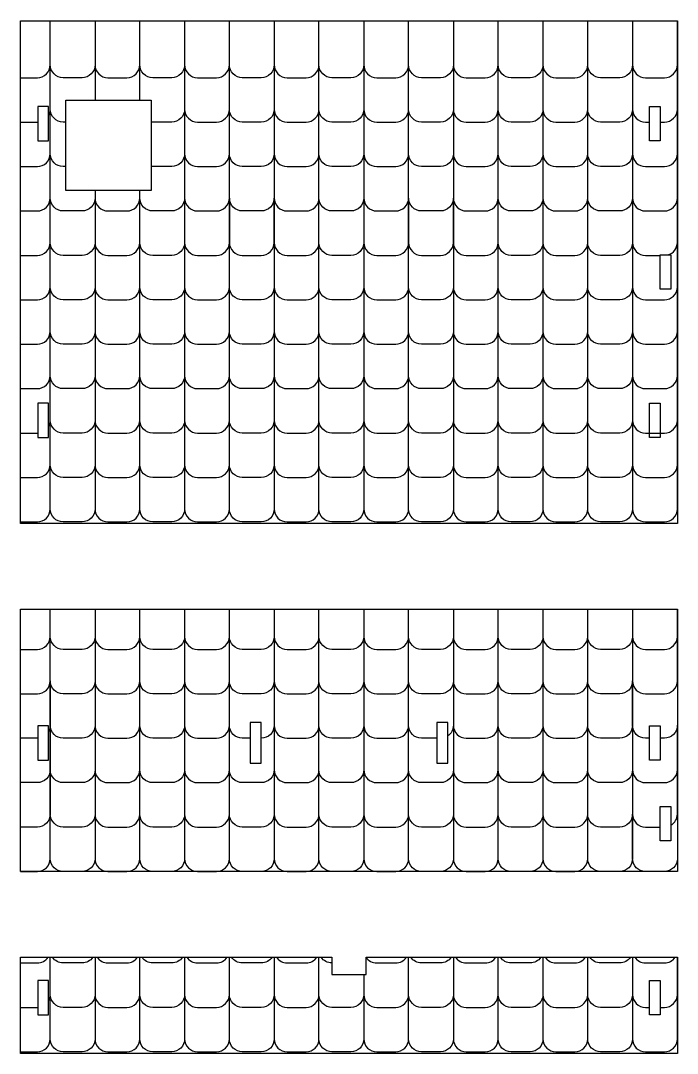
# Model space of a CAD drawing. Extents: x -353 to 808, y 1569 to 2547.
# Drawn here: x 624.1 to 807.7, y 2257.2 to 2545.9 of the extents above; entities that cross this region are included whole.
import ezdxf

# ---------------------------------------------------------------- set-up
doc = ezdxf.new("R2010")
doc.units = 0
doc.header["$MEASUREMENT"] = 0
doc.layers.add('LAYER1', color=18, linetype='CONTINUOUS')

msp = doc.modelspace()

# ---------------------------------------------------------------- linework, layer by layer
at = {"layer": 'LAYER1'}
for points in [[(624.08, 2530), (628.75, 2530, 0.414214), (632.35, 2533.6), (632.35, 2545.94)], [(644.87, 2545.94), (644.87, 2533.6, -0.414214), (641.27, 2530), (635.95, 2530, -0.414214), (632.35, 2533.6), (632.35, 2545.94)], [(644.87, 2545.94), (644.87, 2533.6, 0.414214), (648.47, 2530), (653.8, 2530, 0.414214), (657.4, 2533.6), (657.4, 2545.94)], [(669.92, 2545.94), (669.92, 2533.6, -0.414214), (666.32, 2530), (661, 2530, -0.414214), (657.4, 2533.6), (657.4, 2545.94)], [(669.92, 2545.94), (669.92, 2533.6, 0.414214), (673.52, 2530), (678.84, 2530, 0.414214), (682.44, 2533.6), (682.44, 2545.94)], [(694.97, 2545.94), (694.97, 2533.6, -0.414214), (691.37, 2530), (686.04, 2530, -0.414214), (682.44, 2533.6), (682.44, 2545.94)], [(694.97, 2545.94), (694.97, 2533.6, 0.414214), (698.57, 2530), (703.89, 2530, 0.414214), (707.49, 2533.6), (707.49, 2545.94)], [(720.02, 2545.94), (720.02, 2533.6, -0.414214), (716.42, 2530), (711.09, 2530, -0.414214), (707.49, 2533.6), (707.49, 2545.94)], [(720.02, 2545.94), (720.02, 2533.6, 0.414214), (723.62, 2530), (728.94, 2530, 0.414214), (732.54, 2533.6), (732.54, 2545.94)], [(745.06, 2545.94), (745.06, 2533.6, -0.414214), (741.46, 2530), (736.14, 2530, -0.414214), (732.54, 2533.6), (732.54, 2545.94)], [(745.06, 2545.94), (745.06, 2533.6, 0.414214), (748.66, 2530), (753.99, 2530, 0.414214), (757.59, 2533.6), (757.59, 2545.94)], [(770.11, 2545.94), (770.11, 2533.6, -0.414214), (766.51, 2530), (761.19, 2530, -0.414214), (757.59, 2533.6), (757.59, 2545.94)], [(770.11, 2545.94), (770.11, 2533.6, 0.414214), (773.71, 2530), (779.03, 2530, 0.414214), (782.63, 2533.6), (782.63, 2545.94)], [(795.16, 2545.94), (795.16, 2533.6, -0.414214), (791.56, 2530), (786.23, 2530, -0.414214), (782.63, 2533.6), (782.63, 2545.94)], [(795.16, 2545.94), (795.16, 2533.6, 0.414214), (798.76, 2530), (804.08, 2530, 0.414214), (807.68, 2533.6), (807.68, 2545.94)], [(631.88, 2519.41, 0.129526), (632.35, 2521.18), (632.35, 2533.6)], [(636.68, 2517.58), (635.95, 2517.58, -0.414214), (632.35, 2521.18), (632.35, 2533.6)], [(669.92, 2533.6), (669.92, 2521.18, -0.414214), (666.32, 2517.58), (661, 2517.58, -0.027222), (660.61, 2517.6)], [(669.92, 2533.6), (669.92, 2521.18, 0.414214), (673.52, 2517.58), (678.84, 2517.58, 0.414214), (682.44, 2521.18), (682.44, 2533.6)], [(694.97, 2533.6), (694.97, 2521.18, -0.414214), (691.37, 2517.58), (686.04, 2517.58, -0.414214), (682.44, 2521.18), (682.44, 2533.6)], [(694.97, 2533.6), (694.97, 2521.18, 0.414214), (698.57, 2517.58), (703.89, 2517.58, 0.414214), (707.49, 2521.18), (707.49, 2533.6)], [(720.02, 2533.6), (720.02, 2521.18, -0.414214), (716.42, 2517.58), (711.09, 2517.58, -0.414214), (707.49, 2521.18), (707.49, 2533.6)], [(720.02, 2533.6), (720.02, 2521.18, 0.414214), (723.62, 2517.58), (728.94, 2517.58, 0.414214), (732.54, 2521.18), (732.54, 2533.6)], [(745.06, 2533.6), (745.06, 2521.18, -0.414214), (741.46, 2517.58), (736.14, 2517.58, -0.414214), (732.54, 2521.18), (732.54, 2533.6)], [(745.06, 2533.6), (745.06, 2521.18, 0.414214), (748.66, 2517.58), (753.99, 2517.58, 0.414214), (757.59, 2521.18), (757.59, 2533.6)], [(770.11, 2533.6), (770.11, 2521.18, -0.414214), (766.51, 2517.58), (761.19, 2517.58, -0.414214), (757.59, 2521.18), (757.59, 2533.6)], [(770.11, 2533.6), (770.11, 2521.18, 0.414214), (773.71, 2517.58), (779.03, 2517.58, 0.414214), (782.63, 2521.18), (782.63, 2533.6)], [(795.16, 2533.6), (795.16, 2521.18, -0.414214), (791.56, 2517.58), (786.23, 2517.58, -0.414214), (782.63, 2521.18), (782.63, 2533.6)], [(795.16, 2533.6), (795.16, 2521.18, 0.414214), (798.76, 2517.58), (799.88, 2517.58)], [(802.88, 2517.58), (804.08, 2517.58, 0.414214), (807.68, 2521.18), (807.68, 2533.6)], [(624.08, 2505.16), (628.75, 2505.16, 0.414214), (632.35, 2508.76), (632.35, 2521.18)], [(636.68, 2505.16), (635.95, 2505.16, -0.414214), (632.35, 2508.76), (632.35, 2521.18)], [(669.92, 2521.18), (669.92, 2508.76, -0.414214), (666.32, 2505.16), (661, 2505.16, -0.027222), (660.61, 2505.18)], [(669.92, 2521.18), (669.92, 2508.76, 0.414214), (673.52, 2505.16), (678.84, 2505.16, 0.414214), (682.44, 2508.76), (682.44, 2521.18)], [(694.97, 2521.18), (694.97, 2508.76, -0.414214), (691.37, 2505.16), (686.04, 2505.16, -0.414214), (682.44, 2508.76), (682.44, 2521.18)], [(694.97, 2521.18), (694.97, 2508.76, 0.414214), (698.57, 2505.16), (703.89, 2505.16, 0.414214), (707.49, 2508.76), (707.49, 2521.18)], [(720.02, 2521.18), (720.02, 2508.76, -0.414214), (716.42, 2505.16), (711.09, 2505.16, -0.414214), (707.49, 2508.76), (707.49, 2521.18)], [(720.02, 2521.18), (720.02, 2508.76, 0.414214), (723.62, 2505.16), (728.94, 2505.16, 0.414214), (732.54, 2508.76), (732.54, 2521.18)], [(745.06, 2521.18), (745.06, 2508.76, -0.414214), (741.46, 2505.16), (736.14, 2505.16, -0.414214), (732.54, 2508.76), (732.54, 2521.18)], [(745.06, 2521.18), (745.06, 2508.76, 0.414214), (748.66, 2505.16), (753.99, 2505.16, 0.414214), (757.59, 2508.76), (757.59, 2521.18)], [(770.11, 2521.18), (770.11, 2508.76, -0.414214), (766.51, 2505.16), (761.19, 2505.16, -0.414214), (757.59, 2508.76), (757.59, 2521.18)], [(770.11, 2521.18), (770.11, 2508.76, 0.414214), (773.71, 2505.16), (779.03, 2505.16, 0.414214), (782.63, 2508.76), (782.63, 2521.18)], [(795.16, 2521.18), (795.16, 2508.76, -0.414214), (791.56, 2505.16), (786.23, 2505.16, -0.414214), (782.63, 2508.76), (782.63, 2521.18)], [(795.16, 2521.18), (795.16, 2508.76, 0.414214), (798.76, 2505.16), (804.08, 2505.16, 0.414214), (807.68, 2508.76), (807.68, 2521.18)], [(624.08, 2517.58), (628.75, 2517.58, 0.009213), (628.88, 2517.59)], [(624.08, 2492.74), (628.75, 2492.74, 0.414214), (632.35, 2496.34), (632.35, 2508.76)], [(644.87, 2498.44), (644.87, 2496.34, -0.414214), (641.27, 2492.74), (635.95, 2492.74, -0.414214), (632.35, 2496.34), (632.35, 2508.76)], [(669.92, 2508.76), (669.92, 2496.34, -0.414214), (666.32, 2492.74), (661, 2492.74, -0.414214), (657.4, 2496.34), (657.4, 2498.44)], [(669.92, 2508.76), (669.92, 2496.34, 0.414214), (673.52, 2492.74), (678.84, 2492.74, 0.414214), (682.44, 2496.34), (682.44, 2508.76)], [(694.97, 2508.76), (694.97, 2496.34, -0.414214), (691.37, 2492.74), (686.04, 2492.74, -0.414214), (682.44, 2496.34), (682.44, 2508.76)], [(694.97, 2508.76), (694.97, 2496.34, 0.414214), (698.57, 2492.74), (703.89, 2492.74, 0.414214), (707.49, 2496.34), (707.49, 2508.76)], [(720.02, 2508.76), (720.02, 2496.34, -0.414214), (716.42, 2492.74), (711.09, 2492.74, -0.414214), (707.49, 2496.34), (707.49, 2508.76)], [(720.02, 2508.76), (720.02, 2496.34, 0.414214), (723.62, 2492.74), (728.94, 2492.74, 0.414214), (732.54, 2496.34), (732.54, 2508.76)], [(745.06, 2508.76), (745.06, 2496.34, -0.414214), (741.46, 2492.74), (736.14, 2492.74, -0.414214), (732.54, 2496.34), (732.54, 2508.76)], [(745.06, 2508.76), (745.06, 2496.34, 0.414214), (748.66, 2492.74), (753.99, 2492.74, 0.414214), (757.59, 2496.34), (757.59, 2508.76)], [(770.11, 2508.76), (770.11, 2496.34, -0.414214), (766.51, 2492.74), (761.19, 2492.74, -0.414214), (757.59, 2496.34), (757.59, 2508.76)], [(770.11, 2508.76), (770.11, 2496.34, 0.414214), (773.71, 2492.74), (779.03, 2492.74, 0.414214), (782.63, 2496.34), (782.63, 2508.76)], [(795.16, 2508.76), (795.16, 2496.34, -0.414214), (791.56, 2492.74), (786.23, 2492.74, -0.414214), (782.63, 2496.34), (782.63, 2508.76)], [(795.16, 2508.76), (795.16, 2496.34, 0.414214), (798.76, 2492.74), (804.08, 2492.74, 0.414214), (807.68, 2496.34), (807.68, 2508.76)], [(644.87, 2498.44), (644.87, 2496.34, 0.414214), (648.47, 2492.74), (653.8, 2492.74, 0.414214), (657.4, 2496.34), (657.4, 2498.44)], [(624.08, 2480.32), (628.75, 2480.32, 0.414214), (632.35, 2483.92), (632.35, 2496.34)], [(644.87, 2496.34), (644.87, 2483.92, -0.414214), (641.27, 2480.32), (635.95, 2480.32, -0.414214), (632.35, 2483.92), (632.35, 2496.34)], [(644.87, 2496.34), (644.87, 2483.92, 0.414214), (648.47, 2480.32), (653.8, 2480.32, 0.414214), (657.4, 2483.92), (657.4, 2496.34)], [(669.92, 2496.34), (669.92, 2483.92, -0.414214), (666.32, 2480.32), (661, 2480.32, -0.414214), (657.4, 2483.92), (657.4, 2496.34)], [(669.92, 2496.34), (669.92, 2483.92, 0.414214), (673.52, 2480.32), (678.84, 2480.32, 0.414214), (682.44, 2483.92), (682.44, 2496.34)], [(682.44, 2496.34), (682.44, 2483.92, 0.414214), (686.04, 2480.32), (691.37, 2480.32, 0.414214), (694.97, 2483.92), (694.97, 2496.34)], [(694.97, 2496.34), (694.97, 2483.92, 0.414214), (698.57, 2480.32), (703.89, 2480.32, 0.414214), (707.49, 2483.92), (707.49, 2496.34)], [(720.02, 2496.34), (720.02, 2483.92, -0.414214), (716.42, 2480.32), (711.09, 2480.32, -0.414214), (707.49, 2483.92), (707.49, 2496.34)], [(720.02, 2496.34), (720.02, 2483.92, 0.414214), (723.62, 2480.32), (728.94, 2480.32, 0.414214), (732.54, 2483.92), (732.54, 2496.34)], [(732.54, 2496.34), (732.54, 2483.92, 0.414214), (736.14, 2480.32), (741.46, 2480.32, 0.414214), (745.06, 2483.92), (745.06, 2496.34)], [(745.06, 2496.34), (745.06, 2483.92, 0.414214), (748.66, 2480.32), (753.99, 2480.32, 0.414214), (757.59, 2483.92), (757.59, 2496.34)], [(770.11, 2496.34), (770.11, 2483.92, -0.414214), (766.51, 2480.32), (761.19, 2480.32, -0.414214), (757.59, 2483.92), (757.59, 2496.34)], [(770.11, 2496.34), (770.11, 2483.92, 0.414214), (773.71, 2480.32), (779.03, 2480.32, 0.414214), (782.63, 2483.92), (782.63, 2496.34)], [(795.16, 2496.34), (795.16, 2483.92, -0.414214), (791.56, 2480.32), (786.23, 2480.32, -0.414214), (782.63, 2483.92), (782.63, 2496.34)], [(795.16, 2496.34), (795.16, 2483.92, 0.414214), (798.76, 2480.32), (802.88, 2480.32)], [(805.06, 2480.46, 0.335351), (807.68, 2483.92), (807.68, 2496.34)], [(624.08, 2467.9), (628.75, 2467.9, 0.414214), (632.35, 2471.5), (632.35, 2483.92)], [(644.87, 2483.92), (644.87, 2471.5, -0.414214), (641.27, 2467.9), (635.95, 2467.9, -0.414214), (632.35, 2471.5), (632.35, 2483.92)], [(644.87, 2483.92), (644.87, 2471.5, 0.414214), (648.47, 2467.9), (653.8, 2467.9, 0.414214), (657.4, 2471.5), (657.4, 2483.92)], [(669.92, 2483.92), (669.92, 2471.5, -0.414214), (666.32, 2467.9), (661, 2467.9, -0.414214), (657.4, 2471.5), (657.4, 2483.92)], [(669.92, 2483.92), (669.92, 2471.5, 0.414214), (673.52, 2467.9), (678.84, 2467.9, 0.414214), (682.44, 2471.5), (682.44, 2483.92)], [(694.97, 2483.92), (694.97, 2471.5, -0.414214), (691.37, 2467.9), (686.04, 2467.9, -0.414214), (682.44, 2471.5), (682.44, 2483.92)], [(694.97, 2483.92), (694.97, 2471.5, 0.414214), (698.57, 2467.9), (703.89, 2467.9, 0.414214), (707.49, 2471.5), (707.49, 2483.92)], [(720.02, 2483.92), (720.02, 2471.5, -0.414214), (716.42, 2467.9), (711.09, 2467.9, -0.414214), (707.49, 2471.5), (707.49, 2483.92)], [(720.02, 2483.92), (720.02, 2471.5, 0.414214), (723.62, 2467.9), (728.94, 2467.9, 0.414214), (732.54, 2471.5), (732.54, 2483.92)], [(745.06, 2483.92), (745.06, 2471.5, -0.414214), (741.46, 2467.9), (736.14, 2467.9, -0.414214), (732.54, 2471.5), (732.54, 2483.92)], [(745.06, 2483.92), (745.06, 2471.5, 0.414214), (748.66, 2467.9), (753.99, 2467.9, 0.414214), (757.59, 2471.5), (757.59, 2483.92)], [(770.11, 2483.92), (770.11, 2471.5, -0.414214), (766.51, 2467.9), (761.19, 2467.9, -0.414214), (757.59, 2471.5), (757.59, 2483.92)], [(770.11, 2483.92), (770.11, 2471.5, 0.414214), (773.71, 2467.9), (779.03, 2467.9, 0.414214), (782.63, 2471.5), (782.63, 2483.92)], [(795.16, 2483.92), (795.16, 2471.5, -0.414214), (791.56, 2467.9), (786.23, 2467.9, -0.414214), (782.63, 2471.5), (782.63, 2483.92)], [(795.16, 2483.92), (795.16, 2471.5, 0.414214), (798.76, 2467.9), (804.08, 2467.9, 0.414214), (807.68, 2471.5), (807.68, 2483.92)], [(624.08, 2455.48), (628.75, 2455.48, 0.414214), (632.35, 2459.08), (632.35, 2471.5)], [(644.87, 2471.5), (644.87, 2459.08, -0.414214), (641.27, 2455.48), (635.95, 2455.48, -0.414214), (632.35, 2459.08), (632.35, 2471.5)], [(644.87, 2471.5), (644.87, 2459.08, 0.414214), (648.47, 2455.48), (653.8, 2455.48, 0.414214), (657.4, 2459.08), (657.4, 2471.5)], [(669.92, 2471.5), (669.92, 2459.08, -0.414214), (666.32, 2455.48), (661, 2455.48, -0.414214), (657.4, 2459.08), (657.4, 2471.5)], [(669.92, 2471.5), (669.92, 2459.08, 0.414214), (673.52, 2455.48), (678.84, 2455.48, 0.414214), (682.44, 2459.08), (682.44, 2471.5)], [(694.97, 2471.5), (694.97, 2459.08, -0.414214), (691.37, 2455.48), (686.04, 2455.48, -0.414214), (682.44, 2459.08), (682.44, 2471.5)], [(694.97, 2471.5), (694.97, 2459.08, 0.414214), (698.57, 2455.48), (703.89, 2455.48, 0.414214), (707.49, 2459.08), (707.49, 2471.5)], [(720.02, 2471.5), (720.02, 2459.08, -0.414214), (716.42, 2455.48), (711.09, 2455.48, -0.414214), (707.49, 2459.08), (707.49, 2471.5)], [(720.02, 2471.5), (720.02, 2459.08, 0.414214), (723.62, 2455.48), (728.94, 2455.48, 0.414214), (732.54, 2459.08), (732.54, 2471.5)], [(745.06, 2471.5), (745.06, 2459.08, -0.414214), (741.46, 2455.48), (736.14, 2455.48, -0.414214), (732.54, 2459.08), (732.54, 2471.5)], [(745.06, 2471.5), (745.06, 2459.08, 0.414214), (748.66, 2455.48), (753.99, 2455.48, 0.414214), (757.59, 2459.08), (757.59, 2471.5)], [(770.11, 2471.5), (770.11, 2459.08, -0.414214), (766.51, 2455.48), (761.19, 2455.48, -0.414214), (757.59, 2459.08), (757.59, 2471.5)], [(770.11, 2471.5), (770.11, 2459.08, 0.414214), (773.71, 2455.48), (779.03, 2455.48, 0.414214), (782.63, 2459.08), (782.63, 2471.5)], [(795.16, 2471.5), (795.16, 2459.08, -0.414214), (791.56, 2455.48), (786.23, 2455.48, -0.414214), (782.63, 2459.08), (782.63, 2471.5)], [(795.16, 2471.5), (795.16, 2459.08, 0.414214), (798.76, 2455.48), (804.08, 2455.48, 0.414214), (807.68, 2459.08), (807.68, 2471.5)], [(624.08, 2443.06), (628.75, 2443.06, 0.414214), (632.35, 2446.66), (632.35, 2459.08)], [(644.87, 2459.08), (644.87, 2446.66, -0.414214), (641.27, 2443.06), (635.95, 2443.06, -0.414214), (632.35, 2446.66), (632.35, 2459.08)], [(644.87, 2459.08), (644.87, 2446.66, 0.414214), (648.47, 2443.06), (653.8, 2443.06, 0.414214), (657.4, 2446.66), (657.4, 2459.08)], [(669.92, 2459.08), (669.92, 2446.66, -0.414214), (666.32, 2443.06), (661, 2443.06, -0.414214), (657.4, 2446.66), (657.4, 2459.08)], [(669.92, 2459.08), (669.92, 2446.66, 0.414214), (673.52, 2443.06), (678.84, 2443.06, 0.414214), (682.44, 2446.66), (682.44, 2459.08)], [(694.97, 2459.08), (694.97, 2446.66, -0.414214), (691.37, 2443.06), (686.04, 2443.06, -0.414214), (682.44, 2446.66), (682.44, 2459.08)], [(694.97, 2459.08), (694.97, 2446.66, 0.414214), (698.57, 2443.06), (703.89, 2443.06, 0.414214), (707.49, 2446.66), (707.49, 2459.08)], [(720.02, 2459.08), (720.02, 2446.66, -0.414214), (716.42, 2443.06), (711.09, 2443.06, -0.414214), (707.49, 2446.66), (707.49, 2459.08)], [(720.02, 2459.08), (720.02, 2446.66, 0.414214), (723.62, 2443.06), (728.94, 2443.06, 0.414214), (732.54, 2446.66), (732.54, 2459.08)], [(745.06, 2459.08), (745.06, 2446.66, -0.414214), (741.46, 2443.06), (736.14, 2443.06, -0.414214), (732.54, 2446.66), (732.54, 2459.08)], [(745.06, 2459.08), (745.06, 2446.66, 0.414214), (748.66, 2443.06), (753.99, 2443.06, 0.414214), (757.59, 2446.66), (757.59, 2459.08)], [(770.11, 2459.08), (770.11, 2446.66, -0.414214), (766.51, 2443.06), (761.19, 2443.06, -0.414214), (757.59, 2446.66), (757.59, 2459.08)], [(770.11, 2459.08), (770.11, 2446.66, 0.414214), (773.71, 2443.06), (779.03, 2443.06, 0.414214), (782.63, 2446.66), (782.63, 2459.08)], [(795.16, 2459.08), (795.16, 2446.66, -0.414214), (791.56, 2443.06), (786.23, 2443.06, -0.414214), (782.63, 2446.66), (782.63, 2459.08)], [(795.16, 2459.08), (795.16, 2446.66, 0.414214), (798.76, 2443.06), (804.08, 2443.06, 0.414214), (807.68, 2446.66), (807.68, 2459.08)], [(631.88, 2432.47, 0.129526), (632.35, 2434.24), (632.35, 2446.66)], [(644.87, 2446.66), (644.87, 2434.24, -0.414214), (641.27, 2430.64), (635.95, 2430.64, -0.414214), (632.35, 2434.24), (632.35, 2446.66)], [(644.87, 2446.66), (644.87, 2434.24, 0.414214), (648.47, 2430.64), (653.8, 2430.64, 0.414214), (657.4, 2434.24), (657.4, 2446.66)], [(669.92, 2446.66), (669.92, 2434.24, -0.414214), (666.32, 2430.64), (661, 2430.64, -0.414214), (657.4, 2434.24), (657.4, 2446.66)], [(669.92, 2446.66), (669.92, 2434.24, 0.414214), (673.52, 2430.64), (678.84, 2430.64, 0.414214), (682.44, 2434.24), (682.44, 2446.66)], [(694.97, 2446.66), (694.97, 2434.24, -0.414214), (691.37, 2430.64), (686.04, 2430.64, -0.414214), (682.44, 2434.24), (682.44, 2446.66)], [(694.97, 2446.66), (694.97, 2434.24, 0.414214), (698.57, 2430.64), (703.89, 2430.64, 0.414214), (707.49, 2434.24), (707.49, 2446.66)], [(720.02, 2446.66), (720.02, 2434.24, -0.414214), (716.42, 2430.64), (711.09, 2430.64, -0.414214), (707.49, 2434.24), (707.49, 2446.66)], [(720.02, 2446.66), (720.02, 2434.24, 0.414214), (723.62, 2430.64), (728.94, 2430.64, 0.414214), (732.54, 2434.24), (732.54, 2446.66)], [(745.06, 2446.66), (745.06, 2434.24, -0.414214), (741.46, 2430.64), (736.14, 2430.64, -0.414214), (732.54, 2434.24), (732.54, 2446.66)], [(745.06, 2446.66), (745.06, 2434.24, 0.414214), (748.66, 2430.64), (753.99, 2430.64, 0.414214), (757.59, 2434.24), (757.59, 2446.66)], [(770.11, 2446.66), (770.11, 2434.24, -0.414214), (766.51, 2430.64), (761.19, 2430.64, -0.414214), (757.59, 2434.24), (757.59, 2446.66)], [(770.11, 2446.66), (770.11, 2434.24, 0.414214), (773.71, 2430.64), (779.03, 2430.64, 0.414214), (782.63, 2434.24), (782.63, 2446.66)], [(795.16, 2446.66), (795.16, 2434.24, -0.414214), (791.56, 2430.64), (786.23, 2430.64, -0.414214), (782.63, 2434.24), (782.63, 2446.66)], [(795.16, 2446.66), (795.16, 2434.24, 0.414214), (798.76, 2430.64), (804.08, 2430.64, 0.414214), (807.68, 2434.24), (807.68, 2446.66)], [(624.08, 2418.22), (628.75, 2418.22, 0.414214), (632.35, 2421.82), (632.35, 2434.24)], [(644.87, 2434.24), (644.87, 2421.82, -0.414214), (641.27, 2418.22), (635.95, 2418.22, -0.414214), (632.35, 2421.82), (632.35, 2434.24)], [(644.87, 2434.24), (644.87, 2421.82, 0.414214), (648.47, 2418.22), (653.8, 2418.22, 0.414214), (657.4, 2421.82), (657.4, 2434.24)], [(669.92, 2434.24), (669.92, 2421.82, -0.414214), (666.32, 2418.22), (661, 2418.22, -0.414214), (657.4, 2421.82), (657.4, 2434.24)], [(669.92, 2434.24), (669.92, 2421.82, 0.414214), (673.52, 2418.22), (678.84, 2418.22, 0.414214), (682.44, 2421.82), (682.44, 2434.24)], [(694.97, 2434.24), (694.97, 2421.82, -0.414214), (691.37, 2418.22), (686.04, 2418.22, -0.414214), (682.44, 2421.82), (682.44, 2434.24)], [(694.97, 2434.24), (694.97, 2421.82, 0.414214), (698.57, 2418.22), (703.89, 2418.22, 0.414214), (707.49, 2421.82), (707.49, 2434.24)], [(720.02, 2434.24), (720.02, 2421.82, -0.414214), (716.42, 2418.22), (711.09, 2418.22, -0.414214), (707.49, 2421.82), (707.49, 2434.24)], [(720.02, 2434.24), (720.02, 2421.82, 0.414214), (723.62, 2418.22), (728.94, 2418.22, 0.414214), (732.54, 2421.82), (732.54, 2434.24)], [(745.06, 2434.24), (745.06, 2421.82, -0.414214), (741.46, 2418.22), (736.14, 2418.22, -0.414214), (732.54, 2421.82), (732.54, 2434.24)], [(745.06, 2434.24), (745.06, 2421.82, 0.414214), (748.66, 2418.22), (753.99, 2418.22, 0.414214), (757.59, 2421.82), (757.59, 2434.24)], [(770.11, 2434.24), (770.11, 2421.82, -0.414214), (766.51, 2418.22), (761.19, 2418.22, -0.414214), (757.59, 2421.82), (757.59, 2434.24)], [(770.11, 2434.24), (770.11, 2421.82, 0.414214), (773.71, 2418.22), (779.03, 2418.22, 0.414214), (782.63, 2421.82), (782.63, 2434.24)], [(795.16, 2434.24), (795.16, 2421.82, -0.414214), (791.56, 2418.22), (786.23, 2418.22, -0.414214), (782.63, 2421.82), (782.63, 2434.24)], [(795.16, 2434.24), (795.16, 2421.82, 0.414214), (798.76, 2418.22), (804.08, 2418.22, 0.414214), (807.68, 2421.82), (807.68, 2434.24)], [(624.08, 2430.64), (628.75, 2430.64, 0.009213), (628.88, 2430.65)], [(624.08, 2405.8), (628.75, 2405.8, 0.414214), (632.35, 2409.4), (632.35, 2421.82)], [(644.87, 2421.82), (644.87, 2409.4, -0.414214), (641.27, 2405.8), (635.95, 2405.8, -0.414214), (632.35, 2409.4), (632.35, 2421.82)], [(644.87, 2421.82), (644.87, 2409.4, 0.414214), (648.47, 2405.8), (653.8, 2405.8, 0.414214), (657.4, 2409.4), (657.4, 2421.82)], [(669.92, 2421.82), (669.92, 2409.4, -0.414214), (666.32, 2405.8), (661, 2405.8, -0.414214), (657.4, 2409.4), (657.4, 2421.82)], [(669.92, 2421.82), (669.92, 2409.4, 0.414214), (673.52, 2405.8), (678.84, 2405.8, 0.414214), (682.44, 2409.4), (682.44, 2421.82)], [(694.97, 2421.82), (694.97, 2409.4, -0.414214), (691.37, 2405.8), (686.04, 2405.8, -0.414214), (682.44, 2409.4), (682.44, 2421.82)], [(694.97, 2421.82), (694.97, 2409.4, 0.414214), (698.57, 2405.8), (703.89, 2405.8, 0.414214), (707.49, 2409.4), (707.49, 2421.82)], [(720.02, 2421.82), (720.02, 2409.4, -0.414214), (716.42, 2405.8), (711.09, 2405.8, -0.414214), (707.49, 2409.4), (707.49, 2421.82)], [(720.02, 2421.82), (720.02, 2409.4, 0.414214), (723.62, 2405.8), (728.94, 2405.8, 0.414214), (732.54, 2409.4), (732.54, 2421.82)], [(745.06, 2421.82), (745.06, 2409.4, -0.414214), (741.46, 2405.8), (736.14, 2405.8, -0.414214), (732.54, 2409.4), (732.54, 2421.82)], [(745.06, 2421.82), (745.06, 2409.4, 0.414214), (748.66, 2405.8), (753.99, 2405.8, 0.414214), (757.59, 2409.4), (757.59, 2421.82)], [(770.11, 2421.82), (770.11, 2409.4, -0.414214), (766.51, 2405.8), (761.19, 2405.8, -0.414214), (757.59, 2409.4), (757.59, 2421.82)], [(770.11, 2421.82), (770.11, 2409.4, 0.414214), (773.71, 2405.8), (779.03, 2405.8, 0.414214), (782.63, 2409.4), (782.63, 2421.82)], [(795.16, 2421.82), (795.16, 2409.4, -0.414214), (791.56, 2405.8), (786.23, 2405.8, -0.414214), (782.63, 2409.4), (782.63, 2421.82)], [(795.16, 2421.82), (795.16, 2409.4, 0.414214), (798.76, 2405.8), (804.08, 2405.8, 0.414214), (807.68, 2409.4), (807.68, 2421.82)], [(624.08, 2370.15), (628.75, 2370.15, 0.414214), (632.35, 2373.75), (632.35, 2381.38)], [(644.87, 2381.38), (644.87, 2373.75, -0.414214), (641.27, 2370.15), (635.95, 2370.15, -0.414214), (632.35, 2373.75), (632.35, 2381.38)], [(644.87, 2381.38), (644.87, 2373.75, 0.414214), (648.47, 2370.15), (653.8, 2370.15, 0.414214), (657.4, 2373.75), (657.4, 2381.38)], [(669.92, 2381.38), (669.92, 2373.75, -0.414214), (666.32, 2370.15), (661, 2370.15, -0.414214), (657.4, 2373.75), (657.4, 2381.38)], [(669.92, 2381.38), (669.92, 2373.75, 0.414214), (673.52, 2370.15), (678.84, 2370.15, 0.414214), (682.44, 2373.75), (682.44, 2381.38)], [(694.97, 2381.38), (694.97, 2373.75, -0.414214), (691.37, 2370.15), (686.04, 2370.15, -0.414214), (682.44, 2373.75), (682.44, 2381.38)], [(694.97, 2381.38), (694.97, 2373.75, 0.414214), (698.57, 2370.15), (703.89, 2370.15, 0.414214), (707.49, 2373.75), (707.49, 2381.38)], [(720.02, 2381.38), (720.02, 2373.75, -0.414214), (716.42, 2370.15), (711.09, 2370.15, -0.414214), (707.49, 2373.75), (707.49, 2381.38)], [(720.02, 2381.38), (720.02, 2373.75, 0.414214), (723.62, 2370.15), (728.94, 2370.15, 0.414214), (732.54, 2373.75), (732.54, 2381.38)], [(745.06, 2381.38), (745.06, 2373.75, -0.414214), (741.46, 2370.15), (736.14, 2370.15, -0.414214), (732.54, 2373.75), (732.54, 2381.38)], [(745.06, 2381.38), (745.06, 2373.75, 0.414214), (748.66, 2370.15), (753.99, 2370.15, 0.414214), (757.59, 2373.75), (757.59, 2381.38)], [(770.11, 2381.38), (770.11, 2373.75, -0.414214), (766.51, 2370.15), (761.19, 2370.15, -0.414214), (757.59, 2373.75), (757.59, 2381.38)], [(770.11, 2381.38), (770.11, 2373.75, 0.414214), (773.71, 2370.15), (779.03, 2370.15, 0.414214), (782.63, 2373.75), (782.63, 2381.38)], [(795.16, 2381.38), (795.16, 2373.75, -0.414214), (791.56, 2370.15), (786.23, 2370.15, -0.414214), (782.63, 2373.75), (782.63, 2381.38)], [(795.16, 2381.38), (795.16, 2373.75, 0.414214), (798.76, 2370.15), (804.08, 2370.15, 0.414214), (807.68, 2373.75), (807.68, 2381.38)], [(624.08, 2357.73), (628.75, 2357.73, 0.414214), (632.35, 2361.33), (632.35, 2373.67)], [(644.87, 2373.67), (644.87, 2361.33, -0.414214), (641.27, 2357.73), (635.95, 2357.73, -0.414214), (632.35, 2361.33), (632.35, 2373.67)], [(644.87, 2373.67), (644.87, 2361.33, 0.414214), (648.47, 2357.73), (653.8, 2357.73, 0.414214), (657.4, 2361.33), (657.4, 2373.67)], [(669.92, 2373.67), (669.92, 2361.33, -0.414214), (666.32, 2357.73), (661, 2357.73, -0.414214), (657.4, 2361.33), (657.4, 2373.67)], [(669.92, 2373.67), (669.92, 2361.33, 0.414214), (673.52, 2357.73), (678.84, 2357.73, 0.414214), (682.44, 2361.33), (682.44, 2373.67)], [(694.97, 2373.67), (694.97, 2361.33, -0.414214), (691.37, 2357.73), (686.04, 2357.73, -0.414214), (682.44, 2361.33), (682.44, 2373.67)], [(694.97, 2373.67), (694.97, 2361.33, 0.414214), (698.57, 2357.73), (703.89, 2357.73, 0.414214), (707.49, 2361.33), (707.49, 2373.67)], [(720.02, 2373.67), (720.02, 2361.33, -0.414214), (716.42, 2357.73), (711.09, 2357.73, -0.414214), (707.49, 2361.33), (707.49, 2373.67)], [(720.02, 2373.67), (720.02, 2361.33, 0.414214), (723.62, 2357.73), (728.94, 2357.73, 0.414214), (732.54, 2361.33), (732.54, 2373.67)], [(745.06, 2373.67), (745.06, 2361.33, -0.414214), (741.46, 2357.73), (736.14, 2357.73, -0.414214), (732.54, 2361.33), (732.54, 2373.67)], [(745.06, 2373.67), (745.06, 2361.33, 0.414214), (748.66, 2357.73), (753.99, 2357.73, 0.414214), (757.59, 2361.33), (757.59, 2373.67)], [(770.11, 2373.67), (770.11, 2361.33, -0.414214), (766.51, 2357.73), (761.19, 2357.73, -0.414214), (757.59, 2361.33), (757.59, 2373.67)], [(770.11, 2373.67), (770.11, 2361.33, 0.414214), (773.71, 2357.73), (779.03, 2357.73, 0.414214), (782.63, 2361.33), (782.63, 2373.67)], [(795.16, 2373.67), (795.16, 2361.33, -0.414214), (791.56, 2357.73), (786.23, 2357.73, -0.414214), (782.63, 2361.33), (782.63, 2373.67)], [(795.16, 2373.67), (795.16, 2361.33, 0.414214), (798.76, 2357.73), (804.08, 2357.73, 0.414214), (807.68, 2361.33), (807.68, 2373.67)], [(632.35, 2361.33), (632.35, 2348.91, -0.129526), (631.88, 2347.14)], [(644.87, 2361.33), (644.87, 2348.91, -0.414214), (641.27, 2345.31), (635.95, 2345.31, -0.414214), (632.35, 2348.91), (632.35, 2361.33)], [(644.87, 2361.33), (644.87, 2348.91, 0.414214), (648.47, 2345.31), (653.8, 2345.31, 0.414214), (657.4, 2348.91), (657.4, 2361.33)], [(669.92, 2361.33), (669.92, 2348.91, -0.414214), (666.32, 2345.31), (661, 2345.31, -0.414214), (657.4, 2348.91), (657.4, 2361.33)], [(669.92, 2361.33), (669.92, 2348.91, 0.414214), (673.52, 2345.31), (678.84, 2345.31, 0.414214), (682.44, 2348.91), (682.44, 2361.33)], [(688.28, 2345.31), (686.04, 2345.31, -0.414214), (682.44, 2348.91), (682.44, 2361.33)], [(694.97, 2361.33), (694.97, 2348.91, -0.414214), (691.37, 2345.31), (691.28, 2345.31)], [(694.97, 2361.33), (694.97, 2348.91, 0.414214), (698.57, 2345.31), (703.89, 2345.31, 0.414214), (707.49, 2348.91), (707.49, 2361.33)], [(720.02, 2361.33), (720.02, 2348.91, -0.414214), (716.42, 2345.31), (711.09, 2345.31, -0.414214), (707.49, 2348.91), (707.49, 2361.33)], [(720.02, 2361.33), (720.02, 2348.91, 0.414214), (723.62, 2345.31), (728.94, 2345.31, 0.414214), (732.54, 2348.91), (732.54, 2361.33)], [(740.48, 2345.31), (736.14, 2345.31, -0.414214), (732.54, 2348.91), (732.54, 2361.33)], [(745.06, 2361.33), (745.06, 2348.91, -0.24882), (743.48, 2345.93)], [(745.06, 2361.33), (745.06, 2348.91, 0.414214), (748.66, 2345.31), (753.99, 2345.31, 0.414214), (757.59, 2348.91), (757.59, 2361.33)], [(770.11, 2361.33), (770.11, 2348.91, -0.414214), (766.51, 2345.31), (761.19, 2345.31, -0.414214), (757.59, 2348.91), (757.59, 2361.33)], [(770.11, 2361.33), (770.11, 2348.91, 0.414214), (773.71, 2345.31), (779.03, 2345.31, 0.414214), (782.63, 2348.91), (782.63, 2361.33)], [(795.16, 2361.33), (795.16, 2348.91, -0.414214), (791.56, 2345.31), (786.23, 2345.31, -0.414214), (782.63, 2348.91), (782.63, 2361.33)], [(799.88, 2345.31), (798.76, 2345.31, -0.414214), (795.16, 2348.91), (795.16, 2361.33)], [(807.68, 2361.33), (807.68, 2348.91, -0.414214), (804.08, 2345.31), (802.88, 2345.31)], [(632.35, 2348.91), (632.35, 2336.49, -0.414214), (628.75, 2332.89), (624.08, 2332.89)], [(644.87, 2348.91), (644.87, 2336.49, -0.414214), (641.27, 2332.89), (635.95, 2332.89, -0.414214), (632.35, 2336.49), (632.35, 2348.91)], [(644.87, 2348.91), (644.87, 2336.49, 0.414214), (648.47, 2332.89), (653.8, 2332.89, 0.414214), (657.4, 2336.49), (657.4, 2348.91)], [(669.92, 2348.91), (669.92, 2336.49, -0.414214), (666.32, 2332.89), (661, 2332.89, -0.414214), (657.4, 2336.49), (657.4, 2348.91)], [(669.92, 2348.91), (669.92, 2336.49, 0.414214), (673.52, 2332.89), (678.84, 2332.89, 0.414214), (682.44, 2336.49), (682.44, 2348.91)], [(694.97, 2348.91), (694.97, 2336.49, -0.414214), (691.37, 2332.89), (686.04, 2332.89, -0.414214), (682.44, 2336.49), (682.44, 2348.91)], [(694.97, 2348.91), (694.97, 2336.49, 0.414214), (698.57, 2332.89), (703.89, 2332.89, 0.414214), (707.49, 2336.49), (707.49, 2348.91)], [(720.02, 2348.91), (720.02, 2336.49, -0.414214), (716.42, 2332.89), (711.09, 2332.89, -0.414214), (707.49, 2336.49), (707.49, 2348.91)], [(720.02, 2348.91), (720.02, 2336.49, 0.414214), (723.62, 2332.89), (728.94, 2332.89, 0.414214), (732.54, 2336.49), (732.54, 2348.91)], [(745.06, 2348.91), (745.06, 2336.49, -0.414214), (741.46, 2332.89), (736.14, 2332.89, -0.414214), (732.54, 2336.49), (732.54, 2348.91)], [(745.06, 2348.91), (745.06, 2336.49, 0.414214), (748.66, 2332.89), (753.99, 2332.89, 0.414214), (757.59, 2336.49), (757.59, 2348.91)], [(770.11, 2348.91), (770.11, 2336.49, -0.414214), (766.51, 2332.89), (761.19, 2332.89, -0.414214), (757.59, 2336.49), (757.59, 2348.91)], [(770.11, 2348.91), (770.11, 2336.49, 0.414214), (773.71, 2332.89), (779.03, 2332.89, 0.414214), (782.63, 2336.49), (782.63, 2348.91)], [(795.16, 2348.91), (795.16, 2336.49, -0.414214), (791.56, 2332.89), (786.23, 2332.89, -0.414214), (782.63, 2336.49), (782.63, 2348.91)], [(795.16, 2348.91), (795.16, 2336.49, 0.414214), (798.76, 2332.89), (804.08, 2332.89, 0.414214), (807.68, 2336.49), (807.68, 2348.91)], [(628.88, 2345.31, -0.009213), (628.75, 2345.31), (624.08, 2345.31)], [(632.35, 2336.49), (632.35, 2324.07, -0.414214), (628.75, 2320.47), (624.08, 2320.47)], [(644.87, 2336.49), (644.87, 2324.07, -0.414214), (641.27, 2320.47), (635.95, 2320.47, -0.414214), (632.35, 2324.07), (632.35, 2336.49)], [(644.87, 2336.49), (644.87, 2324.07, 0.414214), (648.47, 2320.47), (653.8, 2320.47, 0.414214), (657.4, 2324.07), (657.4, 2336.49)], [(669.92, 2336.49), (669.92, 2324.07, -0.414214), (666.32, 2320.47), (661, 2320.47, -0.414214), (657.4, 2324.07), (657.4, 2336.49)], [(669.92, 2336.49), (669.92, 2324.07, 0.414214), (673.52, 2320.47), (678.84, 2320.47, 0.414214), (682.44, 2324.07), (682.44, 2336.49)], [(694.97, 2336.49), (694.97, 2324.07, -0.414214), (691.37, 2320.47), (686.04, 2320.47, -0.414214), (682.44, 2324.07), (682.44, 2336.49)], [(694.97, 2336.49), (694.97, 2324.07, 0.414214), (698.57, 2320.47), (703.89, 2320.47, 0.414214), (707.49, 2324.07), (707.49, 2336.49)], [(720.02, 2336.49), (720.02, 2324.07, -0.414214), (716.42, 2320.47), (711.09, 2320.47, -0.414214), (707.49, 2324.07), (707.49, 2336.49)], [(720.02, 2336.49), (720.02, 2324.07, 0.414214), (723.62, 2320.47), (728.94, 2320.47, 0.414214), (732.54, 2324.07), (732.54, 2336.49)], [(745.06, 2336.49), (745.06, 2324.07, -0.414214), (741.46, 2320.47), (736.14, 2320.47, -0.414214), (732.54, 2324.07), (732.54, 2336.49)], [(745.06, 2336.49), (745.06, 2324.07, 0.414214), (748.66, 2320.47), (753.99, 2320.47, 0.414214), (757.59, 2324.07), (757.59, 2336.49)], [(770.11, 2336.49), (770.11, 2324.07, -0.414214), (766.51, 2320.47), (761.19, 2320.47, -0.414214), (757.59, 2324.07), (757.59, 2336.49)], [(770.11, 2336.49), (770.11, 2324.07, 0.414214), (773.71, 2320.47), (779.03, 2320.47, 0.414214), (782.63, 2324.07), (782.63, 2336.49)], [(795.16, 2336.49), (795.16, 2324.07, -0.414214), (791.56, 2320.47), (786.23, 2320.47, -0.414214), (782.63, 2324.07), (782.63, 2336.49)], [(795.16, 2336.49), (795.16, 2324.07, 0.414214), (798.76, 2320.47), (802.88, 2320.47)], [(805.88, 2320.95, 0.267949), (807.68, 2324.07), (807.68, 2336.49)], [(624.08, 2308.05), (628.75, 2308.05, 0.414214), (632.35, 2311.65), (632.35, 2324.07)], [(644.87, 2324.07), (644.87, 2311.65, -0.414214), (641.27, 2308.05), (635.95, 2308.05, -0.414214), (632.35, 2311.65), (632.35, 2324.07)], [(644.87, 2324.07), (644.87, 2311.65, 0.414214), (648.47, 2308.05), (653.8, 2308.05, 0.414214), (657.4, 2311.65), (657.4, 2324.07)], [(669.92, 2324.07), (669.92, 2311.65, -0.414214), (666.32, 2308.05), (661, 2308.05, -0.414214), (657.4, 2311.65), (657.4, 2324.07)], [(669.92, 2324.07), (669.92, 2311.65, 0.414214), (673.52, 2308.05), (678.84, 2308.05, 0.414214), (682.44, 2311.65), (682.44, 2324.07)], [(694.97, 2324.07), (694.97, 2311.65, -0.414214), (691.37, 2308.05), (686.04, 2308.05, -0.414214), (682.44, 2311.65), (682.44, 2324.07)], [(694.97, 2324.07), (694.97, 2311.65, 0.414214), (698.57, 2308.05), (703.89, 2308.05, 0.414214), (707.49, 2311.65), (707.49, 2324.07)], [(720.02, 2324.07), (720.02, 2311.65, -0.414214), (716.42, 2308.05), (711.09, 2308.05, -0.414214), (707.49, 2311.65), (707.49, 2324.07)], [(720.02, 2324.07), (720.02, 2311.65, 0.414214), (723.62, 2308.05), (728.94, 2308.05, 0.414214), (732.54, 2311.65), (732.54, 2324.07)], [(745.06, 2324.07), (745.06, 2311.65, -0.414214), (741.46, 2308.05), (736.14, 2308.05, -0.414214), (732.54, 2311.65), (732.54, 2324.07)], [(745.06, 2324.07), (745.06, 2311.65, 0.414214), (748.66, 2308.05), (753.99, 2308.05, 0.414214), (757.59, 2311.65), (757.59, 2324.07)], [(770.11, 2324.07), (770.11, 2311.65, -0.414214), (766.51, 2308.05), (761.19, 2308.05, -0.414214), (757.59, 2311.65), (757.59, 2324.07)], [(770.11, 2324.07), (770.11, 2311.65, 0.414214), (773.71, 2308.05), (779.03, 2308.05, 0.414214), (782.63, 2311.65), (782.63, 2324.07)], [(795.16, 2324.07), (795.16, 2311.65, -0.414214), (791.56, 2308.05), (786.23, 2308.05, -0.414214), (782.63, 2311.65), (782.63, 2324.07)], [(807.68, 2324.07), (807.68, 2311.65, -0.414214), (804.08, 2308.05), (798.76, 2308.05, -0.414214), (795.16, 2311.65), (795.16, 2324.07)], [(624.08, 2282.46), (628.75, 2282.46, 0.249738), (631.74, 2284.05)], [(631.88, 2271.87, 0.129526), (632.35, 2273.64), (632.35, 2284.05)], [(644.87, 2284.05), (644.87, 2273.64, -0.414214), (641.27, 2270.04), (635.95, 2270.04, -0.414214), (632.35, 2273.64), (632.35, 2284.05)], [(644.26, 2284.05, -0.249738), (641.27, 2282.46), (635.95, 2282.46, -0.249738), (632.96, 2284.05)], [(644.87, 2284.05), (644.87, 2273.64, 0.414214), (648.47, 2270.04), (653.8, 2270.04, 0.414214), (657.4, 2273.64), (657.4, 2284.05)], [(645.48, 2284.05, 0.249738), (648.47, 2282.46), (653.8, 2282.46, 0.249738), (656.78, 2284.05)], [(669.92, 2284.05), (669.92, 2273.64, -0.414214), (666.32, 2270.04), (661, 2270.04, -0.414214), (657.4, 2273.64), (657.4, 2284.05)], [(669.31, 2284.05, -0.249738), (666.32, 2282.46), (661, 2282.46, -0.249738), (658.01, 2284.05)], [(669.92, 2284.05), (669.92, 2273.64, 0.414214), (673.52, 2270.04), (678.84, 2270.04, 0.414214), (682.44, 2273.64), (682.44, 2284.05)], [(670.53, 2284.05, 0.249738), (673.52, 2282.46), (678.84, 2282.46, 0.249738), (681.83, 2284.05)], [(694.97, 2284.05), (694.97, 2273.64, -0.414214), (691.37, 2270.04), (686.04, 2270.04, -0.414214), (682.44, 2273.64), (682.44, 2284.05)], [(694.36, 2284.05, -0.249738), (691.37, 2282.46), (686.04, 2282.46, -0.249738), (683.06, 2284.05)], [(694.97, 2284.05), (694.97, 2273.64, 0.414214), (698.57, 2270.04), (703.89, 2270.04, 0.414214), (707.49, 2273.64), (707.49, 2284.05)], [(695.58, 2284.05, 0.249738), (698.57, 2282.46), (703.89, 2282.46, 0.249738), (706.88, 2284.05)], [(720.02, 2279.25), (720.02, 2273.64, -0.414214), (716.42, 2270.04), (711.09, 2270.04, -0.414214), (707.49, 2273.64), (707.49, 2284.05)], [(711.08, 2282.46, -0.249006), (708.1, 2284.05)], [(720.02, 2279.25), (720.02, 2273.64, 0.414214), (723.62, 2270.04), (728.94, 2270.04, 0.414214), (732.54, 2273.64), (732.54, 2284.05)], [(720.63, 2284.05, 0.249738), (723.62, 2282.46), (728.94, 2282.46, 0.249738), (731.93, 2284.05)], [(745.06, 2284.05), (745.06, 2273.64, -0.414214), (741.46, 2270.04), (736.14, 2270.04, -0.414214), (732.54, 2273.64), (732.54, 2284.05)], [(744.45, 2284.05, -0.249738), (741.46, 2282.46), (736.14, 2282.46, -0.249738), (733.15, 2284.05)], [(745.06, 2284.05), (745.06, 2273.64, 0.414214), (748.66, 2270.04), (753.99, 2270.04, 0.414214), (757.59, 2273.64), (757.59, 2284.05)], [(745.67, 2284.05, 0.249738), (748.66, 2282.46), (753.99, 2282.46, 0.249738), (756.97, 2284.05)], [(770.11, 2284.05), (770.11, 2273.64, -0.414214), (766.51, 2270.04), (761.19, 2270.04, -0.414214), (757.59, 2273.64), (757.59, 2284.05)], [(769.5, 2284.05, -0.249738), (766.51, 2282.46), (761.19, 2282.46, -0.249738), (758.2, 2284.05)], [(770.11, 2284.05), (770.11, 2273.64, 0.414214), (773.71, 2270.04), (779.03, 2270.04, 0.414214), (782.63, 2273.64), (782.63, 2284.05)], [(770.72, 2284.05, 0.249738), (773.71, 2282.46), (779.03, 2282.46, 0.249738), (782.02, 2284.05)], [(795.16, 2284.05), (795.16, 2273.64, -0.414214), (791.56, 2270.04), (786.23, 2270.04, -0.414214), (782.63, 2273.64), (782.63, 2284.05)], [(794.55, 2284.05, -0.249738), (791.56, 2282.46), (786.23, 2282.46, -0.249738), (783.25, 2284.05)], [(795.16, 2284.05), (795.16, 2273.64, 0.414214), (798.76, 2270.04), (799.88, 2270.04)], [(795.77, 2284.05, 0.249738), (798.76, 2282.46), (804.08, 2282.46, 0.249738), (807.07, 2284.05)], [(802.88, 2270.04), (804.08, 2270.04, 0.414214), (807.68, 2273.64), (807.68, 2284.05)], [(624.08, 2257.62), (628.75, 2257.62, 0.414214), (632.35, 2261.22), (632.35, 2273.64)], [(644.87, 2273.64), (644.87, 2261.22, -0.414214), (641.27, 2257.62), (635.95, 2257.62, -0.414214), (632.35, 2261.22), (632.35, 2273.64)], [(644.87, 2273.64), (644.87, 2261.22, 0.414214), (648.47, 2257.62), (653.8, 2257.62, 0.414214), (657.4, 2261.22), (657.4, 2273.64)], [(669.92, 2273.64), (669.92, 2261.22, -0.414214), (666.32, 2257.62), (661, 2257.62, -0.414214), (657.4, 2261.22), (657.4, 2273.64)], [(669.92, 2273.64), (669.92, 2261.22, 0.414214), (673.52, 2257.62), (678.84, 2257.62, 0.414214), (682.44, 2261.22), (682.44, 2273.64)], [(694.97, 2273.64), (694.97, 2261.22, -0.414214), (691.37, 2257.62), (686.04, 2257.62, -0.414214), (682.44, 2261.22), (682.44, 2273.64)], [(694.97, 2273.64), (694.97, 2261.22, 0.414214), (698.57, 2257.62), (703.89, 2257.62, 0.414214), (707.49, 2261.22), (707.49, 2273.64)], [(720.02, 2273.64), (720.02, 2261.22, -0.414214), (716.42, 2257.62), (711.09, 2257.62, -0.414214), (707.49, 2261.22), (707.49, 2273.64)], [(720.02, 2273.64), (720.02, 2261.22, 0.414214), (723.62, 2257.62), (728.94, 2257.62, 0.414214), (732.54, 2261.22), (732.54, 2273.64)], [(745.06, 2273.64), (745.06, 2261.22, -0.414214), (741.46, 2257.62), (736.14, 2257.62, -0.414214), (732.54, 2261.22), (732.54, 2273.64)], [(745.06, 2273.64), (745.06, 2261.22, 0.414214), (748.66, 2257.62), (753.99, 2257.62, 0.414214), (757.59, 2261.22), (757.59, 2273.64)], [(770.11, 2273.64), (770.11, 2261.22, -0.414214), (766.51, 2257.62), (761.19, 2257.62, -0.414214), (757.59, 2261.22), (757.59, 2273.64)], [(770.11, 2273.64), (770.11, 2261.22, 0.414214), (773.71, 2257.62), (779.03, 2257.62, 0.414214), (782.63, 2261.22), (782.63, 2273.64)], [(795.16, 2273.64), (795.16, 2261.22, -0.414214), (791.56, 2257.62), (786.23, 2257.62, -0.414214), (782.63, 2261.22), (782.63, 2273.64)], [(795.16, 2273.64), (795.16, 2261.22, 0.414214), (798.76, 2257.62), (804.08, 2257.62, 0.414214), (807.68, 2261.22), (807.68, 2273.64)], [(624.08, 2270.04), (628.75, 2270.04, 0.009213), (628.88, 2270.04)]]:
    msp.add_lwpolyline(points, format="xyb", dxfattribs=at)
for points in [[(624.08, 2545.94), (807.68, 2545.94), (807.68, 2405.38), (624.08, 2405.38)], [(660.61, 2498.44), (636.68, 2498.44), (636.68, 2523.69), (660.61, 2523.69)], [(628.88, 2512.34), (631.88, 2512.34), (631.88, 2521.94), (628.88, 2521.94)], [(802.88, 2512.34), (799.88, 2512.34), (799.88, 2521.94), (802.88, 2521.94)], [(805.88, 2470.86), (802.88, 2470.86), (802.88, 2480.46), (805.88, 2480.46)], [(628.88, 2429.38), (631.88, 2429.38), (631.88, 2438.98), (628.88, 2438.98)], [(802.88, 2429.38), (799.88, 2429.38), (799.88, 2438.98), (802.88, 2438.98)], [(624.08, 2381.38), (807.68, 2381.38), (807.68, 2308.05), (624.08, 2308.05)], [(628.88, 2339.21), (631.88, 2339.21), (631.88, 2348.81), (628.88, 2348.81)], [(691.28, 2349.72), (688.28, 2349.72), (688.28, 2338.29), (691.28, 2338.29)], [(743.48, 2349.72), (740.48, 2349.72), (740.48, 2338.29), (743.48, 2338.29)], [(802.88, 2339.21), (799.88, 2339.21), (799.88, 2348.81), (802.88, 2348.81)], [(805.88, 2316.58), (802.88, 2316.58), (802.88, 2326.18), (805.88, 2326.18)], [(720.68, 2284.05), (807.68, 2284.05), (807.68, 2257.19), (624.08, 2257.19), (624.08, 2284.05), (711.08, 2284.05), (711.08, 2279.25), (720.68, 2279.25)], [(628.88, 2267.94), (631.88, 2267.94), (631.88, 2277.54), (628.88, 2277.54)], [(802.88, 2267.94), (799.88, 2267.94), (799.88, 2277.54), (802.88, 2277.54)]]:
    msp.add_lwpolyline(points, close=True, dxfattribs=at)
for points in [[(644.87, 2533.6), (644.87, 2523.69)], [(644.87, 2533.6), (644.87, 2523.69)], [(657.4, 2523.69), (657.4, 2533.6)], [(657.4, 2523.69), (657.4, 2533.6)]]:
    msp.add_lwpolyline(points, dxfattribs=at)

doc.saveas('drawing.dxf')
